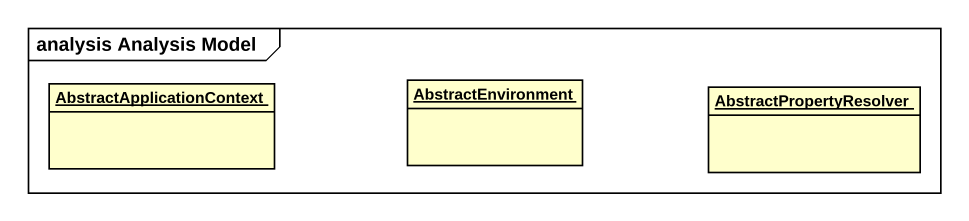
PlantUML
@startuml
mainframe analysis Analysis Model
hide circle
hide empty members
object AbstractApplicationContext
object AbstractEnvironment
object AbstractPropertyResolver
@enduml
